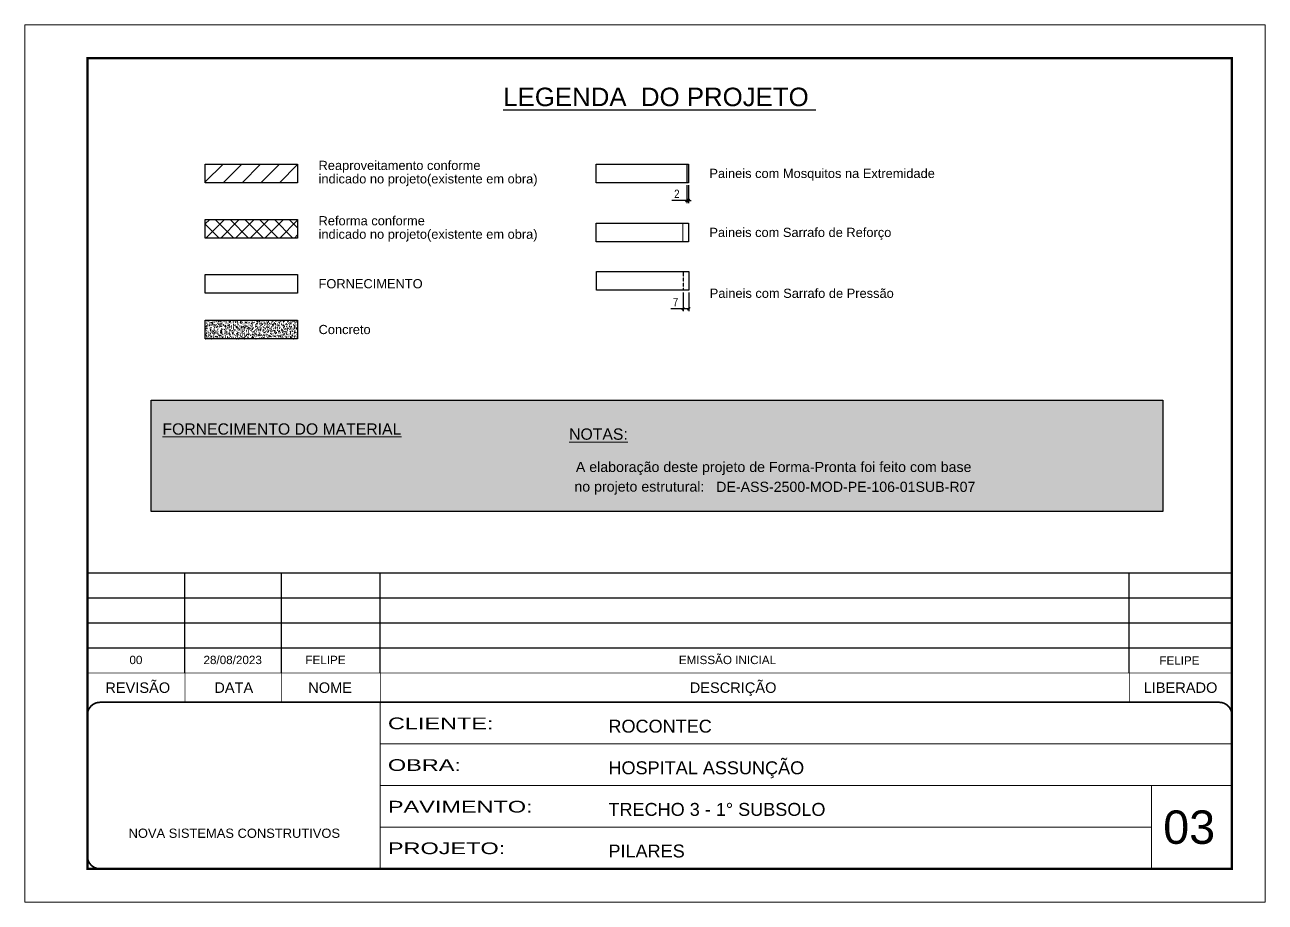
# Model space of a CAD drawing. Extents: x 2102 to 8383, y -13264 to 2718.
# Drawn here: x 5286 to 6771, y 1668 to 2718 of the extents above; entities that cross this region are included whole.
import ezdxf
from ezdxf.enums import TextEntityAlignment as Align

# ---------------------------------------------------------------- set-up
doc = ezdxf.new("R2010")
doc.units = 0
for name, pattern in [('CONTINUO', [0]), ('DASHED', [0.75, 0.5, -0.25]), ('HIDDEN', [0.375, 0.25, -0.125])]:
    doc.linetypes.add(name, pattern=pattern)
for name, color, linetype, lineweight in [('CARIMBO', 255, 'Continuous', 9), ('Folhas', 255, 'Continuous', 9), ('Hachura', 251, 'Continuous', 9), ('SARRAFO DE PRESSAO', 251, 'DASHED', 9)]:
    doc.layers.add(name, color=color, linetype=linetype, lineweight=lineweight)
for name, color, linetype in [('COTA', 241, 'Continuous'), ('cotas', 4, 'Continuous'), ('Painéis', 200, 'Continuous'), ('SARR_2.2x7', 40, 'Continuous')]:
    doc.layers.add(name, color=color, linetype=linetype)
doc.layers.add('Demarcação 2', color=7, linetype='Continuous', lineweight=9, true_color=0xe0e0e0)
doc.styles.add('ARIAL', font='arial.ttf')
doc.styles.add('COTA TECNICA-50', font='techl___.ttf', dxfattribs={"height": 10})
doc.styles.add('Tecnologia', font='')
doc.styles.get('Tecnologia').set_extended_font_data('Forgotten Futurist')
doc.dimstyles.new('COTA PAINEL-50', dxfattribs={"dimtxt": 10, "dimasz": 3, "dimexe": 3, "dimexo": 3, "dimgap": 3, "dimtad": 1, "dimdec": 1, "dimzin": 12, "dimdsep": 46, "dimtxsty": 'COTA TECNICA-50', "dimblk1": 'OBLIQUE', "dimblk2": 'OBLIQUE', "dimsah": 1, "dimcen": 0.9, "dimclrd": 4, "dimclre": 4, "dimclrt": 240, "dimadec": 1, "dimazin": 3, "dimtfac": 1, "dimtdec": 1, "dimtmove": 0, "dimatfit": 3, "dimfxl": 1, "dimtolj": 1, "dimtzin": 12, "dimarcsym": 0})

# ---------------------------------------------------------------- blocks, each defined once
blk = doc.blocks.new('_Oblique')
at = {"color": 0, "linetype": 'ByBlock', "lineweight": -2}
blk.add_line((-0.5, -0.5), (0.5, 0.5), dxfattribs=at)
blk = doc.blocks.new('*D190')
at = {"layer": 'cotas', "color": 4, "lineweight": -2, "transparency": 16777216}
for p, q in [((6078.4, 2525.7), (6078.4, 2504.3)), ((6080.4, 2525.7), (6080.4, 2504.3)), ((6078.4, 2507.3), (6060.3, 2507.3)), ((6080.4, 2507.3), (6078.4, 2507.3)), ((6080.4, 2507.3), (6083.4, 2507.3))]:
    blk.add_line(p, q, dxfattribs=at)
at = {"layer": 'Defpoints', "color": 0, "transparency": 16777216}
for p in [(6078.4, 2528.7), (6080.4, 2528.7), (6078.4, 2507.3)]:
    blk.add_point(p, dxfattribs=at)
at = {"layer": 'cotas', "color": 4, "lineweight": -2, "transparency": 16777216, "xscale": 3, "yscale": 3, "zscale": 3}
blk.add_blockref('_Oblique', (6078.4, 2507.3), dxfattribs=at)
at = {"layer": 'cotas', "color": 4, "lineweight": -2, "transparency": 16777216, "xscale": 3, "yscale": 3, "zscale": 3, "rotation": 180}
blk.add_blockref('_Oblique', (6080.4, 2507.3), dxfattribs=at)
at = {"layer": 'cotas', "color": 240, "transparency": 16777216, "insert": (6066.4, 2515.3), "char_height": 10, "attachment_point": 5, "style": 'COTA TECNICA-50'}
blk.add_mtext('\\A1;2', dxfattribs=at)
blk = doc.blocks.new('*D191')
at = {"layer": 'cotas', "color": 4, "lineweight": -2, "transparency": 16777216}
for p, q in [((6073.8, 2397.2), (6073.8, 2374.8)), ((6080.8, 2397.2), (6080.8, 2374.8)), ((6073.8, 2377.8), (6059.1, 2377.8)), ((6080.8, 2377.8), (6073.8, 2377.8))]:
    blk.add_line(p, q, dxfattribs=at)
at = {"layer": 'Defpoints', "color": 0, "transparency": 16777216}
for p in [(6073.8, 2400.2), (6080.8, 2400.2), (6073.8, 2377.8)]:
    blk.add_point(p, dxfattribs=at)
at = {"layer": 'cotas', "color": 4, "lineweight": -2, "transparency": 16777216, "xscale": 3, "yscale": 3, "zscale": 3, "rotation": 180}
blk.add_blockref('_Oblique', (6073.8, 2377.8), dxfattribs=at)
at = {"layer": 'cotas', "color": 4, "lineweight": -2, "transparency": 16777216, "xscale": 3, "yscale": 3, "zscale": 3}
blk.add_blockref('_Oblique', (6080.8, 2377.8), dxfattribs=at)
at = {"layer": 'cotas', "color": 240, "transparency": 16777216, "insert": (6064.9, 2385.8), "char_height": 10, "attachment_point": 5, "style": 'COTA TECNICA-50'}
blk.add_mtext('\\A1;7', dxfattribs=at)
blk = doc.blocks.new('9999999999')
at = {"color": 30, "linetype": 'CONTINUO'}
for p, q in [((98564.6, 34230.2), (98564.6, 34429.4)), ((98564.6, 34379.6), (99584, 34379.6)), ((98564.6, 34329.8), (99488, 34329.8)), ((99584, 34329.8), (99488, 34329.8)), ((99488, 34329.8), (99488, 34230.2)), ((98564.6, 34280), (99488, 34280))]:
    blk.add_line(p, q, dxfattribs=at)
at = {"color": 30, "linetype": 'CONTINUO', "const_width": 2}
blk.add_lwpolyline([(99584, 34230.2), (99584, 34414.4, 0.414214), (99569, 34429.4), (98229, 34429.4, 0.414214), (98214, 34414.4), (98214, 34245.2, 0.414214), (98229, 34230.2), (99584, 34230.2)], format="xyb", dxfattribs=at)
at = {"layer": 'Folhas'}
blk.add_lwpolyline([(98139, 34190.2), (99624, 34190.2), (99624, 35240.2), (98139, 35240.2)], close=True, dxfattribs=at)
at = {"layer": 'Folhas', "color": 30, "const_width": 3}
blk.add_lwpolyline([(98214, 34230.2), (99584, 34230.2), (99584, 35200.2), (98214, 35200.2)], close=True, dxfattribs=at)
at = {"color": 7, "linetype": 'Continuous', "ltscale": 5, "style": 'ARIAL'}
for s, height, p in [('ROCONTEC', 15.48, (98837.7, 34393.1)), ('HOSPITAL ASSUNÇÃO', 15.483, (98837.7, 34343.3)), ('TRECHO 3 - 1° SUBSOLO', 15.483, (98837.7, 34293.5)), ('NOVA SISTEMAS CONSTRUTIVOS', 11.059, (98263.2, 34267.2)), ('PILARES', 15.48, (98837.7, 34243.7))]:
    blk.add_text(s, height=height, dxfattribs=at).set_placement(p)
at = {"layer": 'Folhas', "color": 7, "style": 'Tecnologia', "width": 1.5}
for s, p in [('CLIENTE:', (98573.7, 34397.2)), ('OBRA:', (98573.7, 34347.3)), ('PAVIMENTO:', (98573.7, 34297.5)), ('PROJETO:', (98573.7, 34247.7))]:
    blk.add_text(s, height=14, dxfattribs=at).set_placement(p)

msp = doc.modelspace()

# ---------------------------------------------------------------- hatches: boundary and pattern name
at = {"layer": 'COTA', "linetype": 'ByBlock'}
h = msp.add_hatch(dxfattribs=at)
h.set_pattern_fill('AR-CONC', color=256, scale=0.9, style=0)
h.set_pattern_definition([(50, (-92853.194, -32522.6026), (6.45534164, -0.56476921), [0.675, -7.425]), (355, (-92853.194, -32522.6026), (-1.248762, 6.7697292), [0.54, -5.94]), (100.4514445, (-92852.656, -32522.6497), (5.20657962, 6.20495992), [0.57366173, -6.310279]), (46.1842, (-92853.194, -32520.8026), (9.605172, -1.4896735), [1.0125, -11.1375]), (96.635635, (-92852.394, -32520.927), (8.4119575, 8.7670674), [0.8604931, -9.4654238]), (351.184164, (-92853.194, -32520.803), (8.4119575, 8.7670674), [0.81, -8.91]), (21, (-92852.294, -32521.2526), (5.37216347, -3.62357002), [0.675, -7.425]), (326, (-92852.294, -32521.2526), (2.189838, 6.5263504), [0.54, -5.94]), (71.451445, (-92851.8465, -32521.5546), (7.5620014, 2.90278038), [0.5736617, -6.310279]), (37.5, (-92853.1942, -32522.6026), (0.1094387, 2.996044684), [0, -5.868, 0, -6.03, 0, -5.9625]), (7.5, (-92853.1942, -32522.6026), (2.36762584, 3.54970541), [0, -3.438, 0, -5.733, 0, -2.2725]), (327.5, (-92855.2012, -32522.6026), (4.804401926, -0.202993846), [0, -2.25, 0, -7.02, 0, -9.315]), (317.5, (-92856.101, -32522.6026), (5.24867552, 0.90094484), [0, -2.925, 0, -4.662, 0, -6.615])])
h.paths.add_polyline_path([(5612.45, 2341.83), (5612.45, 2364.08), (5501.88, 2364.08), (5501.88, 2341.83)])
at = {"layer": 'Demarcação 2'}
h = msp.add_hatch(color=8, dxfattribs=at)
h.set_gradient(color1=(112, 112, 112), one_color=1, tint=1, name='SPHERICAL')
h.paths.add_polyline_path([(5437.12, 2268.36), (6648.38, 2268.36), (6648.38, 2135.35), (5437.12, 2135.35)])
at = {"layer": 'Hachura', "linetype": 'ByBlock'}
h = msp.add_hatch(dxfattribs=at)
h.set_pattern_fill('ANSI31', color=256, scale=5)
h.set_pattern_definition([(45, (-126918.716, -32522.603), (-11.2253202, 11.2253202), [])])
h.paths.add_polyline_path([(5612.45, 2550.92), (5501.88, 2550.92), (5501.88, 2528.67), (5612.45, 2528.67)])
h = msp.add_hatch(dxfattribs=at)
h.set_pattern_fill('ANSI37', color=256, scale=100)
h.set_pattern_definition([(45, (-111648.244, -32522.603), (-8.8388348, 8.8388348), []), (135, (-111648.244, -32522.603), (-8.8388348, -8.8388348), [])])
h.paths.add_polyline_path([(5612.45, 2484.69), (5501.88, 2484.69), (5501.88, 2462.44), (5612.45, 2462.44)])

# ---------------------------------------------------------------- linework, layer by layer
at = {"color": 30}
for p, q in [((5360.78, 2061.85), (6730.78, 2061.85)), ((5477.55, 1941.85), (5477.55, 2061.85)), ((5593.21, 1941.85), (5593.21, 2061.85)), ((5711.37, 1941.85), (5711.37, 2061.85)), ((6608.13, 1941.85), (6608.13, 2061.85)), ((5360.78, 2031.85), (6730.78, 2031.85)), ((5360.78, 2001.85), (6730.78, 2001.85)), ((5360.78, 1971.85), (6730.78, 1971.85))]:
    msp.add_line(p, q, dxfattribs=at)
msp.add_lwpolyline([(5437.12, 2268.36), (6648.38, 2268.36), (6648.38, 2135.35), (5437.12, 2135.35)], close=True, dxfattribs=at)
at = {"color": 30, "const_width": 1}
for points in [[(5360.78, 1941.85), (6730.78, 1941.85)], [(5477.55, 1941.85), (5477.55, 1906.85)], [(5593.21, 1941.85), (5593.21, 1906.85)], [(5711.37, 1941.85), (5711.37, 1906.85)], [(6608.13, 1941.85), (6608.13, 1906.85)]]:
    msp.add_lwpolyline(points, dxfattribs=at)
at = {"layer": 'COTA', "linetype": 'ByBlock'}
msp.add_lwpolyline([(5501.88, 2364.08), (5612.45, 2364.08), (5612.45, 2341.83), (5501.88, 2341.83)], close=True, dxfattribs=at)
at = {"layer": 'Painéis'}
msp.add_line((6078.42, 2550.92), (6078.42, 2528.67), dxfattribs=at)
for points in [[(5501.88, 2550.92), (5612.45, 2550.92), (5612.45, 2528.67), (5501.88, 2528.67)], [(5969.85, 2550.92), (6080.42, 2550.92), (6080.42, 2528.67), (5969.85, 2528.67)], [(5501.88, 2484.69), (5612.45, 2484.69), (5612.45, 2462.44), (5501.88, 2462.44)], [(5969.85, 2480.32), (6080.42, 2480.32), (6080.42, 2458.07), (5969.85, 2458.07)], [(5970.22, 2422.49), (6080.79, 2422.49), (6080.79, 2400.24), (5970.22, 2400.24)], [(5501.88, 2418.89), (5612.45, 2418.89), (5612.45, 2396.63), (5501.88, 2396.63)]]:
    msp.add_lwpolyline(points, close=True, dxfattribs=at)
at = {"layer": 'SARR_2.2x7', "linetype": 'HIDDEN'}
msp.add_line((6073.79, 2422.49), (6073.79, 2400.24), dxfattribs=at)
at = {"layer": 'SARRAFO DE PRESSAO'}
for p, q in [((6073.42, 2480.32), (6076.92, 2480.32)), ((6073.42, 2480.32), (6073.42, 2458.07)), ((6080.42, 2480.32), (6076.92, 2480.32)), ((6080.42, 2480.32), (6080.42, 2458.07)), ((6073.42, 2458.07), (6076.92, 2458.07)), ((6080.42, 2458.07), (6076.92, 2458.07))]:
    msp.add_line(p, q, dxfattribs=at)

# ---------------------------------------------------------------- block references
at = {"layer": 'SARRAFO DE PRESSAO', "color": 6, "linetype": 'ByBlock'}
msp.add_blockref('9999999999', (-92853.19, -32522.6), dxfattribs=at)

# ---------------------------------------------------------------- texts
at = {"color": 0, "linetype": 'Continuous', "ltscale": 5, "style": 'ARIAL'}
msp.add_text('%%ULEGENDA  DO PROJETO ', height=22.1184, dxfattribs=at).set_placement((6045.7, 2620.28), align=Align.CENTER)
at = {"style": 'ARIAL'}
for s, p in [('REVISÃO', (5420.97, 1924.35)), ('DATA', (5535.94, 1924.35)), ('NOME', (5651.3, 1924.35)), ('DESCRIÇÃO', (6133.75, 1924.35)), ('LIBERADO', (6669.43, 1924.35))]:
    msp.add_text(s, height=12.5, dxfattribs=at).set_placement(p, align=Align.MIDDLE_CENTER)
at = {"layer": 'CARIMBO', "style": 'ARIAL'}
for s, p in [('Reaproveitamento conforme ', (5637.45, 2549.38)), ('indicado no projeto(existente em obra)', (5637.45, 2533.29)), ('Paineis com Mosquitos na Extremidade', (6105.42, 2539.8)), ('Reforma conforme ', (5637.45, 2483.14)), ('indicado no projeto(existente em obra)', (5637.45, 2467.05)), ('Paineis com Sarrafo de Reforço', (6105.42, 2469.2)), ('FORNECIMENTO', (5637.45, 2407.76)), ('Paineis com Sarrafo de Pressão', (6105.79, 2396.31)), ('Concreto', (5637.45, 2352.96))]:
    msp.add_text(s, height=11, dxfattribs=at).set_placement(p, align=Align.MIDDLE_LEFT)
at = {"layer": 'CARIMBO', "color": 5, "style": 'ARIAL'}
for s, height, p in [('%%UFORNECIMENTO DO MATERIAL', 13.5, (5450.56, 2227.14)), ('%%UNOTAS:', 13.5, (5937.46, 2221.02)), ('  A elaboração deste projeto de Forma-Pronta foi feito com base', 12.15, (5936.1, 2182.41)), ('  no projeto estrutural:', 12.15, (5934.28, 2158.93))]:
    msp.add_text(s, height=height, dxfattribs=at).set_placement(p)
at = {"layer": 'CARIMBO', "color": 1, "style": 'ARIAL'}
msp.add_text('DE-ASS-2500-MOD-PE-106-01SUB-R07', height=12.15, dxfattribs=at).set_placement((6113.51, 2158.6))
at = {"layer": 'CARIMBO', "style": 'ARIAL'}
for s, p in [('00', (5411.05, 1952.53)), ('28/08/2023', (5499.7, 1952.53)), ('FELIPE', (5621.73, 1952.53)), ('EMISSÃO INICIAL', (6068.78, 1952.53))]:
    msp.add_text(s, height=10, dxfattribs=at).set_placement(p)
at = {"layer": 'CARIMBO', "color": 7, "style": 'ARIAL'}
msp.add_text('03', height=40, dxfattribs=at).set_placement((6648.7, 1737.4))
at = {"layer": 'CARIMBO', "style": 'ARIAL'}
msp.add_attdef('FELIPE', text='', height=10, dxfattribs=at).set_placement((6668.14, 1956.85), align=Align.MIDDLE_CENTER)

# ---------------------------------------------------------------- dimensions: what is measured, and where the dimension line sits
at = {"layer": 'cotas'}
for base, p1, p2, picture, middle in [((6078.42, 2507.25), (6080.42, 2528.67), (6078.42, 2528.67), '*D190', (6066.37, 2515.25)), ((6073.79, 2377.76), (6080.79, 2400.24), (6073.79, 2400.24), '*D191', (6064.92, 2385.83))]:
    dim = msp.add_linear_dim(base=base, p1=p1, p2=p2, dimstyle='COTA PAINEL-50', dxfattribs=at)
    dim.commit()
    dim.dimension.update_dxf_attribs({"geometry": picture, "text_midpoint": middle})

doc.saveas('drawing.dxf')
